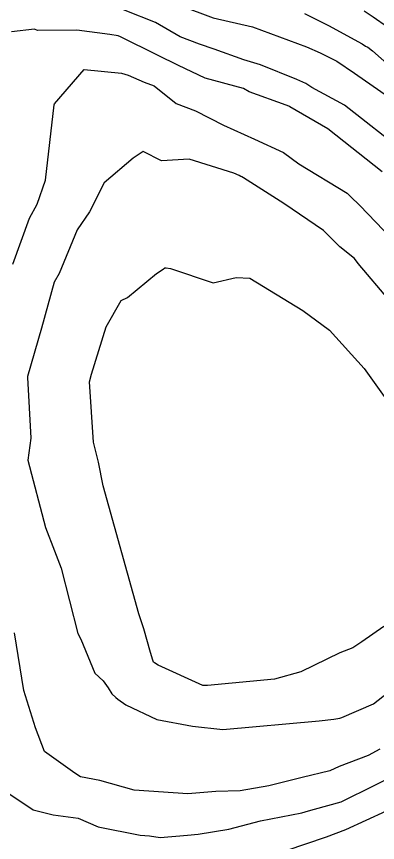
# Model space of a CAD drawing. Extents: x 0 to 298, y 0 to 220.
# Drawn here: x 175.9 to 217.3, y 73.9 to 168.6 of the extents above; entities that cross this region are included whole.
import ezdxf

# ---------------------------------------------------------------- set-up
doc = ezdxf.new("R2010")
doc.units = 0
doc.layers.add('LINES', color=1, linetype='CONTINUOUS')

msp = doc.modelspace()

# ---------------------------------------------------------------- linework, layer by layer
at = {"layer": 'LINES', "color": 1}
for points in [[(233.774, 137.319, 0), (233.087, 138.146, 0), (231.49, 140.219, 0), (225.882, 147.379, 0), (221.873, 151.593, 0), (220.939, 152.541, 0), (220.833, 152.665, 0), (220.376, 153.026, 0), (213.498, 158.447, 0), (209.739, 160.474, 0), (209.062, 160.943, 0), (208.031, 161.393, 0), (203.853, 163.076, 0), (201.944, 163.649, 0), (198.573, 164.881, 0), (196.882, 165.435, 0), (194.677, 166.267, 0), (191.848, 167.907, 0), (188.369, 169.299, 0), (182.837, 171.754, 0), (182.667, 171.801, 0), (182.549, 171.826, 0), (178.971, 172.21, 0), (173.861, 172.631, 0)], [(194.679, 169.852, 0), (198.436, 168.454, 0), (202.937, 167.439, 0), (209.126, 165.125, 0), (210.712, 164.459, 0), (212.593, 163.499, 0), (214.637, 162.115, 0), (219.418, 158.799, 0)], [(208.904, 168.938, 0), (211.672, 167.575, 0), (215.51, 165.477, 0), (215.884, 165.218, 0), (216.148, 165.076, 0), (216.676, 164.659, 0), (225.592, 156.79, 0), (225.786, 156.598, 0), (229.178, 152.974, 0), (231.908, 150.042, 0), (233.9, 147.457, 0), (237.541, 143.074, 0), (237.543, 143.073, 0), (241.227, 137.938, 0), (243.679, 134.534, 0), (245.176, 132.567, 0), (246.964, 130.298, 0), (247.261, 129.845, 0), (247.659, 129.146, 0), (249.886, 125.208, 0), (250.897, 122.69, 0), (252.16, 119.996, 0), (252.929, 117.364, 0)], [(215.734, 169.276, 0), (216.773, 168.572, 0), (218.42, 167.43, 0)], [(217.802, 150.804, 0), (211.593, 155.744, 0), (207.228, 158.245, 0), (207.098, 158.312, 0), (206.797, 158.438, 0), (202.58, 159.986, 0), (201.935, 160.364, 0), (197.537, 161.543, 0), (194.501, 162.994, 0), (192.078, 164.187, 0), (187.85, 166.285, 0), (187.579, 166.382, 0), (186.631, 166.546, 0), (182.851, 167.052, 0), (178.354, 167.016, 0), (177.993, 167.147, 0), (175.353, 166.853, 0)], [(175.519, 140.213, 0), (177.414, 145.505, 0), (178.306, 147.11, 0), (179.249, 149.835, 0), (180.237, 158.466, 0), (180.279, 158.591, 0), (183.706, 162.516, 0), (187.969, 162.13, 0), (188.338, 161.98, 0), (188.721, 161.872, 0), (190.551, 161.068, 0), (191.685, 160.642, 0), (194.203, 158.648, 0), (196.412, 157.799, 0), (199.635, 156.158, 0), (203.202, 154.562, 0), (206.514, 153.017, 0), (208.256, 151.723, 0), (213.775, 148.343, 0), (214.188, 147.959, 0), (215.253, 146.931, 0), (218.872, 143.162, 0)], [(218.692, 136.026, 0), (215.053, 140.302, 0), (214.618, 140.875, 0), (212.962, 142.207, 0), (211.069, 144.059, 0), (206.542, 147.155, 0), (201.938, 150.125, 0), (201.749, 150.214, 0), (201.604, 150.267, 0), (201.431, 150.369, 0), (200.822, 150.639, 0), (195.704, 152.272, 0), (192.555, 152.048, 0), (190.457, 153.149, 0), (189.308, 152.37, 0), (185.977, 149.559, 0), (184.299, 146.209, 0), (182.886, 144.155, 0), (180.807, 139.133, 0), (180.265, 138.153, 0), (178.82, 132.865, 0), (177.208, 127.321, 0), (177.193, 127.232, 0), (177.6, 120.267, 0), (177.251, 117.751, 0), (179.248, 110.019, 0), (180.281, 107.361, 0), (181.042, 105.377, 0), (182.956, 97.872, 0), (183.303, 97.239, 0), (184.926, 93.327, 0), (185.859, 92.438, 0), (186.434, 91.655, 0), (186.835, 90.968, 0), (187.304, 90.537, 0), (187.53, 90.327, 0), (188.441, 89.69, 0), (191.99, 88.005, 0), (196.096, 87.256, 0), (199.566, 86.865, 0), (210.6, 87.857, 0), (212.263, 88.05, 0), (212.965, 88.179, 0), (213.19, 88.233, 0), (216.823, 89.815, 0), (219.671, 92.064, 0)], [(186.211, 133.015, 0), (187.914, 136.036, 0), (188.643, 136.399, 0), (191.984, 139.145, 0), (192.719, 139.63, 0), (192.917, 139.808, 0), (193.07, 139.804, 0), (193.587, 139.722, 0), (198.47, 138.077, 0), (201.071, 138.674, 0), (202.637, 138.616, 0), (208.728, 134.895, 0), (211.767, 132.646, 0), (215.731, 128.239, 0), (219.926, 122.376, 0)], [(218.005, 98.689, 0), (215.462, 96.903, 0), (214.421, 96.226, 0), (212.934, 95.675, 0), (208.476, 93.478, 0), (205.459, 92.65, 0), (197.82, 91.923, 0), (197.525, 91.904, 0), (197.391, 91.919, 0), (197.287, 91.927, 0), (192.16, 94.237, 0), (191.72, 94.501, 0), (191.625, 94.568, 0), (191.529, 94.822, 0), (191.287, 95.696, 0), (190.52, 98.402, 0), (189.937, 100.118, 0), (185.848, 114.8, 0), (185.313, 117.535, 0), (184.738, 119.821, 0), (184.299, 126.713, 0), (184.513, 127.61, 0), (186.211, 133.015, 0)], [(217.519, 84.61, 0), (216.182, 83.868, 0), (212.864, 82.608, 0), (211.802, 82.122, 0), (208.629, 81.368, 0), (204.841, 80.422, 0), (201.537, 79.844, 0), (198.751, 79.765, 0), (195.535, 79.487, 0), (189.405, 79.901, 0), (185.471, 81.022, 0), (183.282, 81.457, 0), (182.617, 81.855, 0), (179.135, 84.34, 0), (178.113, 87.049, 0), (176.791, 91.333, 0), (175.711, 97.937, 0)], [(175.066, 79.538, 0), (177.845, 77.658, 0), (180.121, 77.076, 0), (183.001, 76.687, 0), (185.287, 75.694, 0), (190.084, 74.746, 0), (191.161, 74.671, 0), (192.395, 74.494, 0), (195.498, 74.75, 0), (196.72, 74.857, 0), (200.234, 75.425, 0), (203.858, 76.413, 0), (208.607, 77.325, 0), (209.376, 77.557, 0), (210.066, 77.735, 0), (213.116, 78.557, 0), (216.955, 80.477, 0), (220.623, 82.305, 0)], [(204.552, 72.221, 0), (211.424, 74.567, 0), (213.645, 75.386, 0), (218.297, 77.559, 0)]]:
    msp.add_polyline3d(points, dxfattribs=at)

doc.saveas('drawing.dxf')
